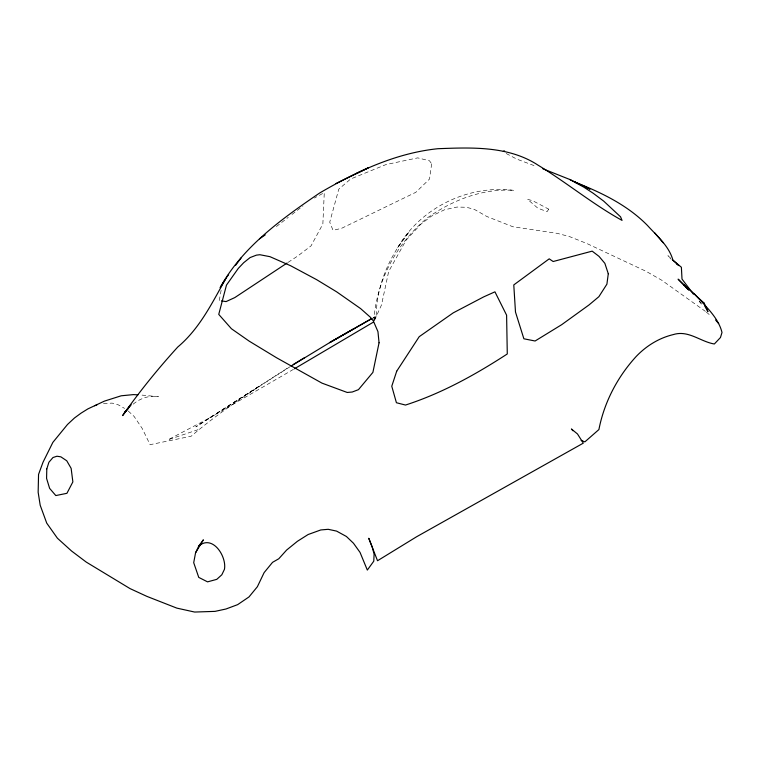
<?xml version="1.0" encoding="UTF-8"?>
<svg xmlns="http://www.w3.org/2000/svg" width="760" height="760" viewBox="0 0 760 760"><rect width="100%" height="100%" fill="white"/><g stroke="black" fill="none" stroke-linecap="round" stroke-linejoin="round"><path stroke-width="0.57" stroke-dasharray="3.8 2.85" d="M219.26 300.551L221.16 290.092M373.768 321.091L375.183 316.559L376.219 316.113C376.428 285.085 389.918 255.407 409.241 231.638L397.29 248.368C419.995 207.869 468.35 184.386 514.083 190.399C483.189 188.062 452.438 200.108 427.548 217.768C396.34 243.371 376.067 281.533 373.72 322.002L381.51 304.95L388.664 271.5L406.106 240.169L420.612 224.428L431.272 216.239L444.505 209.779L457.045 207.052L466.498 207.28L474.354 209.38L486.808 216.476L512.829 226.736L557.327 233.377L569.316 236.512L586.881 243.523L646.047 271.301L661.684 280.193L705.385 311.353M374.471 320.122L376.219 316.113L373.16 317.86M289.959 366.776C256.044 388.379 221.739 410.058 191.178 436.221L150.081 444.676L142.243 428.526L134.073 416.385L126.54 409.498M133.123 404.177C140.125 398.42 149.302 394.981 158.422 396.72L140.163 394.924M276.383 226.565L288.325 217.303M291.992 214.453L303.012 205.912M288.069 262.38L297.844 255.958L311.058 245.86L322.858 224.029L324.283 192.631L314.336 198.046M198.037 429.704L168.093 439.784L209.304 418.066L260.11 385.681L195.823 426.873L289.265 366.994M293.445 369.36L209.304 418.066M373.141 317.727L375.183 316.559M103.464 403.465L112.138 403.113L117.857 404.615L124.611 408.415M534.024 165.585L516.677 159.068L505.675 153.216M706.334 312.056L709.697 314.953M670.481 258.001L667.945 255.712L670.719 258.989M699.172 301.216L702.173 304.75L699.238 301.188M431.661 163.827L429.514 179.056L415.824 192.309L341.506 228.361L333.032 230.318L329.735 222.167L338.77 189.183L350.626 179.018L385.899 164.597L417.734 157.871L429.466 160.778L431.661 163.827M548.73 209.161L547.086 211.641L537.871 208.202L527.516 199.3L532.75 200.754L548.73 209.161"/><path stroke-width="1.14" d="M195.576 552.758L193.705 562.685L198.75 577.391L207.546 581.856L216.771 579.357L221.834 574.769L224.447 569.316C226.869 556.481 212.648 534.318 198.835 545.927L195.576 552.758L203.386 539.828L198.835 545.927M225.929 278.378C212.144 302.793 199.766 328.529 177.792 346.988C158.023 368.704 139.498 391.562 122.607 415.596L131.024 404.69L124.307 412.813L128.307 408.424M225.891 278.426L220.172 287.622C242.497 246.772 281.969 218.747 319.589 193.049C355.984 171.769 395.551 153.055 437.978 148.703C471.874 147.44 508.582 145.816 538.165 165.233C566.751 182.637 592.733 204.184 622.041 220.391L620.559 216.828L603.725 201.143L593.133 193.211L583.803 187.141L569.677 179.436L542.811 168.758M226.499 277.457L228.608 274.645M235.619 265.278L241.224 257.792M259.512 238.83L265.231 234.887M287.09 263.026L234.802 297.587L226.071 301.587L221.53 300.894M290.928 366.168L330.248 342.256L371.099 318.896M293.18 364.562L304.494 357.713M294.462 368.762L373.549 322.05M335.91 183.568L368.163 167.865L356.212 173.593M329.517 342.684L354.036 328.672M330.248 342.256L372.134 318.44M137.893 394.82L133.361 394.611L121.201 395.798L104.433 401.118L87.875 408.899L80.987 413.193L74.451 418L67.497 424.488L52.849 442.396L43.025 462.222L38.551 474.411L38.152 492.271L40.194 505.248L46.73 523.127L57.418 538.222L71.554 551.01L86.26 562.096L130.017 588.591L146.898 596.381L176.852 608.123L194.645 612.047L215.023 611.372L225.957 609.007L237.642 604.646L248.985 596.942L257.374 586.72L264.119 572.622L272.545 562.343L278.777 558.771L286.644 550.031L297.416 541.3L308.104 534.536L320.786 529.948L328.216 529.311L336.594 531.107L346.408 536.484L353.476 543.239L360.041 552.396L367.327 570.076L373.768 561.184L374.101 554.173L372.315 547.323L368.771 538.27L377.52 560.737L416.565 536.778L583.3 443.147L577.486 433.969L571.425 428.991L572.917 430.749M94.572 405.726L96.814 405.004M503.319 151.259L504.631 150.936M581.125 440.41L584.858 441.873L598.908 429.561C604.181 402.277 617.547 376.751 636.329 356.326C646.389 345.828 659.062 337.991 673.265 334.59C688.417 329.84 700.302 341.639 714.343 343.995L720.461 337.526L722 332.481C718.342 317.224 704.51 305.33 694.364 293.844L693.851 293.654L704.149 303.183L707.95 311.562L704.681 305.872M569.677 179.436L590.073 189.107L574.892 182.105C601.188 192.47 627.351 204.972 647.425 225.416C656.963 235.98 669.104 246.041 672.923 260.205L681.387 267.254L682.005 279.072L693.348 294.082M702.506 302.081L704.149 303.183M676.381 263.739L678.946 265.61L672.182 259.521M694.364 293.844L683.829 284.915L688.769 289.693M688.788 289.608L678.1 279.148L683.876 285.038M685.52 286.719L688.826 290.082M654.654 232.816L663.204 242.773M715.597 320.017L718.665 323.589M46.797 468.92L46.578 478.401L49.628 488.376L55.812 495.567L66.918 493.316L72.865 481.906L71.136 468.359L66.756 460.778L60.857 456.836L56.962 456.228L52.982 457.529L48.906 462.26L46.797 468.92M608.285 273.733L606.908 284.154L598.889 296.675L589.028 304.931L561.697 324.672L535.097 341.002L523.878 338.789L515.489 312.056L513.779 284.915L549.204 258.846L553.156 261.516L592.183 251.142L599.013 256.367L604.856 263.34L608.285 273.733M379.05 342.798L372.903 372.372L358.454 389.661L352.241 392.017L347.225 392.464L321.964 383.125L276.535 357.741L249.194 341.145L231.448 328.757L218.747 314.393L226.48 285.085L238.279 268.413L243.666 262.723L250.126 257.555L256.415 255.141L259.873 254.723L269.952 256.671L290.69 265.772L316.663 279.68L336.67 291.849L360.639 308.617L370.358 317.224L373.293 320.853L377.957 331.645L379.05 342.798M396.701 371.203L391.77 386.232L396.416 402.733L405.498 405.051C441.845 393.328 475.37 374.69 507.281 353.96L506.597 315.172L494.94 291.83L483.74 296.856L453.264 312.835L419.206 336.69L396.701 371.203"/></g></svg>
